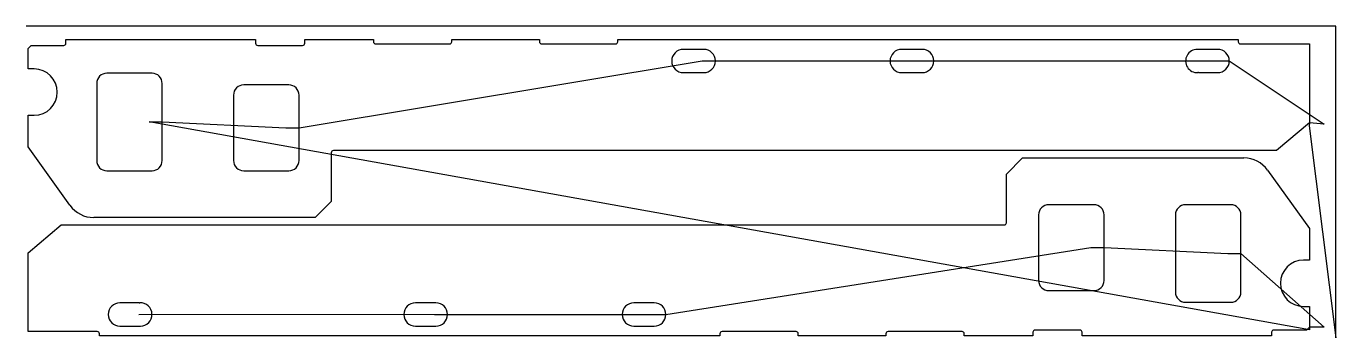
# Model space of a CAD drawing. Header units: metres. Extents: x 0 to 4498, y 0 to 1070.
import ezdxf

# ---------------------------------------------------------------- set-up
doc = ezdxf.new("R2010")
doc.units = ezdxf.units.M

msp = doc.modelspace()

# ---------------------------------------------------------------- linework, layer by layer
at = {"layer": 'TOOL_0'}
for p, q in [((1, 1070.072), (0, 1070.072)), ((4497.949, 1070.072), (1, 1070.072)), ((4497.949, 0.999), (4497.949, 1070.072)), ((6.6, 993.801), (16.893, 1004.094)), ((6.6, 923.094), (6.6, 993.801)), ((16.893, 1004.094), (129.1, 1004.094)), ((136.6, 1011.594), (136.6, 1024.094)), ((136.6, 1024.094), (787.6, 1024.094)), ((787.6, 1024.094), (787.6, 1011.594)), ((795.1, 1004.094), (949.1, 1004.094)), ((956.6, 1011.594), (956.6, 1024.094)), ((956.6, 1024.094), (1192.6, 1024.094)), ((1192.6, 1024.094), (1192.6, 1016.594)), ((1200.1, 1009.094), (1454.1, 1009.094)), ((1461.6, 1016.594), (1461.6, 1024.094)), ((1461.6, 1024.094), (1762.6, 1024.094)), ((1762.6, 1024.094), (1762.6, 1016.594)), ((1770.1, 1009.094), (2024.1, 1009.094)), ((2031.6, 1016.594), (2031.6, 1024.094)), ((2031.6, 1024.094), (4162.6, 1024.094)), ((2327.1, 990.594), (2257.1, 990.594)), ((3077.1, 990.594), (3007.1, 990.594)), ((4092.1, 990.594), (4022.1, 990.486)), ((4162.6, 1024.094), (4162.6, 1016.594)), ((4170.1, 1009.094), (4407.6, 1009.094)), ((4407.6, 1009.094), (4407.6, 738.364)), ((937.1, 721.094), (2322.1, 950.594)), ((2322.1, 950.594), (2367.1, 950.594)), ((2367.1, 950.594), (3072.1, 950.594)), ((3072.1, 950.594), (3117.1, 950.594)), ((3117.1, 950.594), (4087.1, 950.594)), ((4087.1, 950.594), (4132.1, 950.594)), ((4132.1, 950.594), (4457.41, 734.006)), ((27.101, 923.094), (6.6, 923.094)), ((432.1, 908.594), (277.1, 908.594)), ((2257.1, 910.594), (2327.1, 910.594)), ((3007.1, 910.594), (3077.1, 910.594)), ((4026.264, 910.594), (4092.1, 910.594)), ((242.1, 873.594), (242.1, 608.594)), ((467.1, 741.094), (467.1, 873.594)), ((902.1, 868.594), (747.1, 868.594)), ((712.1, 833.594), (712.1, 608.594)), ((937.1, 721.094), (937.1, 833.594)), ((6.6, 655.433), (6.6, 764.094)), ((6.6, 764.094), (27.1, 764.094)), ((4407.6, 26.893), (422.1, 741.094)), ((422.1, 741.094), (467.1, 741.094)), ((467.1, 608.594), (467.1, 741.094)), ((467.1, 741.094), (892.1, 721.094)), ((892.1, 721.094), (937.1, 721.094)), ((937.1, 608.594), (937.1, 721.094)), ((4407.6, 738.364), (4294.062, 643.094)), ((4407.6, 738.364), (4406.728, 728.402)), ((4406.728, 728.402), (4497.949, -0.001)), ((4457.41, 734.006), (4407.6, 738.364)), ((150.4, 454.959), (6.6, 655.433)), ((1047.6, 635.594), (1047.6, 468.387)), ((4294.062, 643.094), (1055.1, 643.094)), ((3366.6, 562.307), (3421.893, 617.6)), ((3421.893, 617.6), (4182.178, 617.6)), ((277.1, 573.594), (432.1, 573.594)), ((747.1, 573.594), (902.1, 573.594)), ((3366.6, 395.1), (3366.6, 562.307)), ((4263.8, 575.735), (4407.6, 375.261)), ((1047.6, 468.387), (992.307, 413.094)), ((3667.1, 457.1), (3512.1, 457.1)), ((4137.1, 457.1), (3982.1, 457.1)), ((992.307, 413.094), (232.022, 413.094)), ((3477.1, 422.1), (3477.1, 197.1)), ((3702.1, 309.6), (3702.1, 422.1)), ((3947.1, 422.1), (3947.1, 157.1)), ((4172.1, 289.6), (4172.1, 422.1)), ((6.6, 292.33), (120.138, 387.6)), ((120.138, 387.6), (3359.1, 387.6)), ((4407.6, 375.261), (4407.6, 266.6)), ((6.6, 21.6), (6.6, 292.33)), ((2197.1, 80.1), (3657.1, 309.6)), ((3657.1, 309.6), (3702.1, 309.6)), ((3702.1, 197.1), (3702.1, 309.6)), ((3702.1, 309.6), (4127.1, 289.6)), ((4127.1, 289.6), (4172.1, 289.6)), ((4172.1, 157.1), (4172.1, 289.6)), ((4172.1, 289.6), (4457.6, 36.893)), ((4407.6, 266.6), (4387.1, 266.6)), ((3512.1, 162.1), (3667.1, 162.1)), ((387.936, 120.101), (322.1, 120.101)), ((1407.1, 120.1), (1337.1, 120.1)), ((2157.1, 120.1), (2087.1, 120.1)), ((3982.1, 122.1), (4137.1, 122.1)), ((4387.1, 107.6), (4407.6, 107.6)), ((4407.6, 107.6), (4407.6, 36.893)), ((387.102, 80.079), (432.086, 81.251)), ((432.086, 81.25), (1402.1, 80.1)), ((1402.1, 80.1), (1447.1, 80.1)), ((1447.1, 80.1), (2152.1, 80.1)), ((2152.1, 80.1), (2197.1, 80.1)), ((244.1, 21.6), (6.6, 21.6)), ((251.6, 6.6), (251.6, 14.1)), ((2382.6, 6.6), (251.6, 6.6)), ((322.1, 40.101), (392.1, 40.209)), ((1337.1, 40.1), (1407.1, 40.1)), ((2087.1, 40.1), (2157.1, 40.1)), ((2382.6, 14.1), (2382.6, 6.6)), ((2644.1, 21.6), (2390.1, 21.6)), ((2651.6, 6.6), (2651.6, 14.1)), ((2952.6, 6.6), (2651.6, 6.6)), ((2952.6, 14.1), (2952.6, 6.6)), ((3214.1, 21.6), (2960.1, 21.6)), ((3221.6, 6.6), (3221.6, 14.1)), ((3457.6, 6.6), (3221.6, 6.6)), ((3457.6, 19.1), (3457.6, 6.6)), ((3619.1, 26.6), (3465.1, 26.6)), ((3626.6, 6.6), (3626.6, 19.1)), ((4277.6, 6.6), (3626.6, 6.6)), ((4277.6, 19.1), (4277.6, 6.6)), ((4397.307, 26.6), (4285.1, 26.6)), ((4407.6, 36.893), (4397.307, 26.6)), ((4457.6, 36.893), (4407.6, 36.893)), ((4407.6, 36.893), (4407.6, 26.893)), ((4497.949, -0.001), (4497.949, 0.999)), ((4497.949, 0.999), (4497.949, -0.001)), ((4497.949, -0.001), (4497.949, 0.999))]:
    msp.add_line(p, q, dxfattribs=at)
for centre, radius, start, end in [((129.1, 1011.594), 7.5, 270, 0), ((795.1, 1011.594), 7.5, 180, 270), ((949.1, 1011.594), 7.5, 270, 0), ((1200.1, 1016.594), 7.5, 180, 270), ((1454.1, 1016.594), 7.5, 270, 0), ((1770.1, 1016.594), 7.5, 180, 270), ((2024.1, 1016.594), 7.5, 270, 0), ((2257.1, 950.594), 40, 90, 270), ((2327.1, 950.594), 40, 0, 90), ((3007.1, 950.594), 40, 90, 270), ((3077.1, 950.594), 40, 0, 90), ((4022.1, 950.486), 40, 90, 272.983577), ((4092.1, 950.594), 40, 0, 90), ((4170.1, 1016.594), 7.5, 180, 270), ((2327.1, 950.594), 40, 270, 0), ((3077.1, 950.594), 40, 270, 0), ((4092.1, 950.594), 40, 270, 0), ((27.1, 843.594), 79.5, 270, 89.999279), ((277.1, 873.594), 35, 90, 180), ((432.1, 873.594), 35, 0, 90), ((4026.264, 870.594), 40, 90, 92.983577), ((747.1, 833.594), 35, 90, 180), ((902.1, 833.594), 35, 0, 90), ((1055.1, 635.594), 7.5, 90, 180), ((277.1, 608.594), 35, 180, 270), ((432.1, 608.594), 35, 270, 0), ((747.1, 608.594), 35, 180, 270), ((902.1, 608.594), 35, 270, 0), ((4182.178, 517.1), 100.5, 35.692427, 90), ((232.022, 513.594), 100.5, 215.692427, 270), ((3512.1, 422.1), 35, 90, 180), ((3667.1, 422.1), 35, 0, 90), ((3982.1, 422.1), 35, 90, 180), ((4137.1, 422.1), 35, 0, 90), ((3359.1, 395.1), 7.5, 270, 0), ((4387.1, 187.1), 79.5, 90, 270), ((3512.1, 197.1), 35, 180, 270), ((3667.1, 197.1), 35, 270, 0), ((3982.1, 157.1), 35, 180, 270), ((4137.1, 157.1), 35, 270, 0), ((322.1, 80.101), 40, 90, 270), ((387.936, 160.101), 40, 270, 272.983577), ((392.1, 80.21), 40, 1.491308, 92.983652), ((1337.1, 80.1), 40, 90, 270), ((1407.1, 80.1), 40, 0, 90), ((2087.1, 80.1), 40, 90, 270), ((2157.1, 80.1), 40, 0, 90), ((392.1, 80.209), 40, 270, 1.491308), ((1407.1, 80.1), 40, 270, 0), ((2157.1, 80.1), 40, 270, 0), ((244.1, 14.1), 7.5, 0, 90), ((2390.1, 14.1), 7.5, 90, 180), ((2644.1, 14.1), 7.5, 0, 90), ((2960.1, 14.1), 7.5, 90, 180), ((3214.1, 14.1), 7.5, 0, 90), ((3465.1, 19.1), 7.5, 90, 180), ((3619.1, 19.1), 7.5, 0, 90), ((4285.1, 19.1), 7.5, 90, 180)]:
    msp.add_arc(centre, radius, start, end, dxfattribs=at)

doc.saveas('drawing.dxf')
